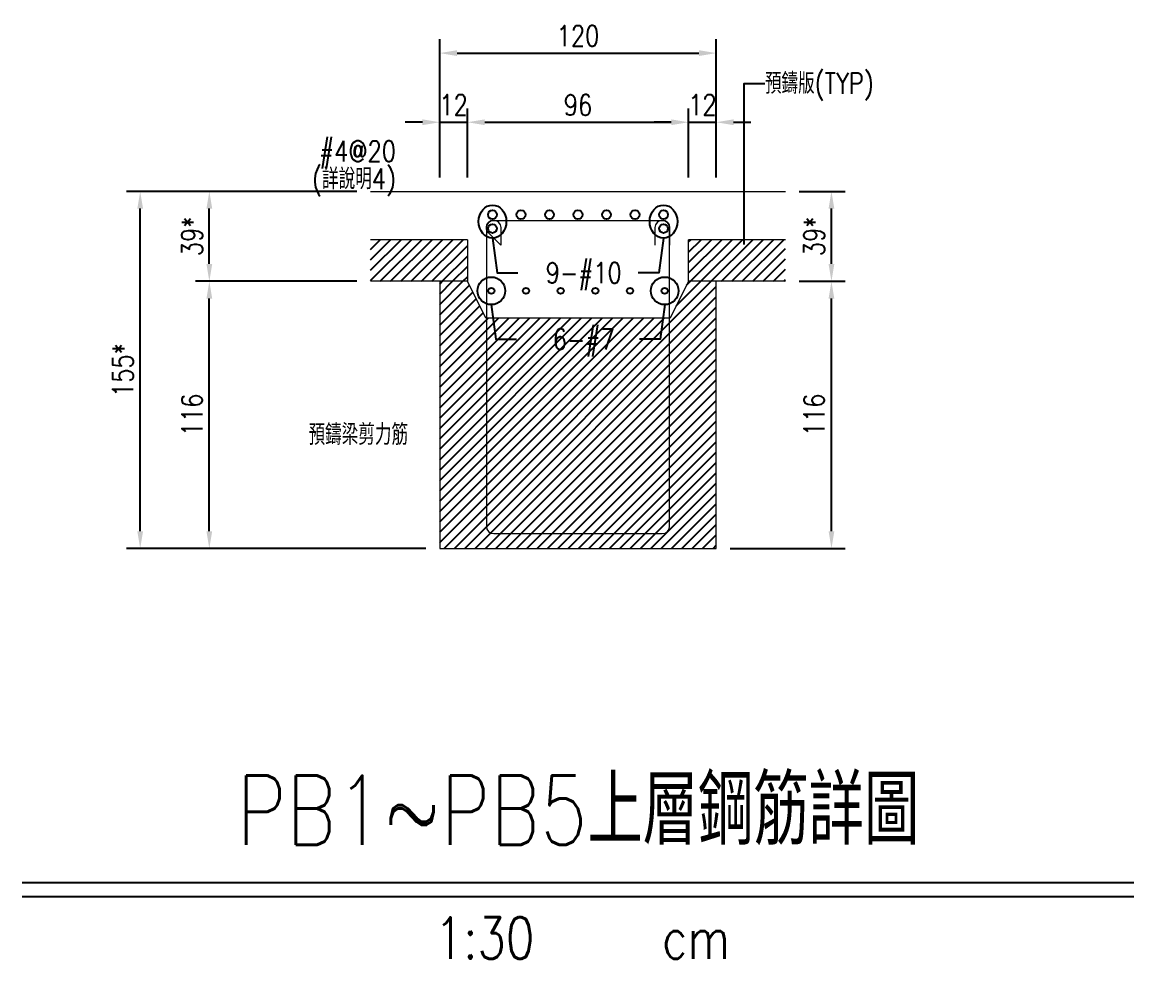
# Model space of a CAD drawing. Extents: x -4754 to 4976, y -23710 to 3841.
# Drawn here: x 4493.4 to 4975.8, y -13138.8 to -12732.4 of the extents above; entities that cross this region are included whole.
import ezdxf
from ezdxf.enums import TextEntityAlignment as Align

# ---------------------------------------------------------------- set-up
doc = ezdxf.new("R2010")
doc.units = 0
doc.header["$LTSCALE"] = 3
doc.layers.get('0').update_dxf_attribs({"linetype": 'CONTINUOUS'})
doc.layers.add('HB_0', color=7, linetype='CONTINUOUS', transparency=0.5)
doc.layers.add('預鑄版_HATCH', color=253, linetype='CONTINUOUS', transparency=0.1)
for name, color, linetype in [('HB_DIM', 1, 'CONTINUOUS'), ('HB_TXT_CTEXT', 2, 'CONTINUOUS'), ('鋼筋', 3, 'CONTINUOUS'), ('預鑄梁_HATCH', 253, 'CONTINUOUS')]:
    doc.layers.add(name, color=color, linetype=linetype)
doc.styles.get("Standard").update_dxf_attribs({"font": 'ROMANS.shx', "width": 0.8, "bigfont": 'chineset.shx'})
doc.dimstyles.new('30', dxfattribs={"dimscale": 3, "dimtxt": 3, "dimasz": 2.5, "dimexe": 2, "dimexo": 2, "dimgap": 1, "dimtad": 1, "dimdsep": 46, "dimtxsty": 'Standard', "dimcen": 0, "dimclrd": 256, "dimclre": 256, "dimclrt": 2, "dimadec": 0, "dimazin": 0, "dimtfac": 1, "dimtix": 1, "dimtmove": 2, "dimatfit": 3, "dimfxl": 1, "dimtolj": 1, "dimtzin": 0, "dimarcsym": 0})

# ---------------------------------------------------------------- blocks, each defined once
blk = doc.blocks.new('title_beam')
at = {"color": 3, "linetype": 'Continuous'}
blk.add_line((-241.2, 0), (241.2, 0), dxfattribs=at)
at = {"color": 1, "linetype": 'Continuous'}
blk.add_line((-241.2, -6), (241.2, -6), dxfattribs=at)
at = {"color": 3, "linetype": 'Continuous', "width": 0.8}
blk.add_attdef('TITLE', text='', height=30, dxfattribs=at).set_placement((0, 33), align=Align.MIDDLE)
at = {"linetype": 'Continuous', "width": 0.8}
blk.add_attdef('SCALE', text='', height=18, dxfattribs=at).set_placement((-40.57, -24), align=Align.MIDDLE)
blk.add_attdef('CM', (36.47, -33.03), '', height=18, dxfattribs=at)
blk = doc.blocks.new('C')
at = {"color": 3, "linetype": 'Continuous'}
blk.add_circle((0, 0), 1.2, dxfattribs=at)
blk = doc.blocks.new('*D462')
at = {"layer": 'HB_DIM', "linetype": 'Continuous', "lineweight": -2}
for p, q in [((4638.57, -12805.8), (4538.57, -12805.8)), ((4544.57, -12953.3), (4544.57, -12813.3)), ((4668.57, -12960.8), (4538.57, -12960.8))]:
    blk.add_line(p, q, dxfattribs=at)
at = {"layer": 'HB_DIM'}
for points in [[(4545.82, -12813.3), (4543.32, -12813.3), (4544.57, -12805.8)], [(4543.32, -12953.3), (4545.82, -12953.3), (4544.57, -12960.8)]]:
    blk.add_solid(points, dxfattribs=at)
at = {"layer": 'HB_DIM', "color": 2, "linetype": 'Continuous', "insert": (4537.07, -12883.3), "char_height": 9, "attachment_point": 5, "rotation": 90}
blk.add_mtext('\\A1;155*', dxfattribs=at)
blk = doc.blocks.new('*D463')
at = {"layer": 'HB_DIM', "linetype": 'Continuous', "lineweight": -2}
for p, q in [((4638.57, -12844.8), (4568.57, -12844.8)), ((4574.57, -12953.3), (4574.57, -12852.3)), ((4668.57, -12960.8), (4568.57, -12960.8))]:
    blk.add_line(p, q, dxfattribs=at)
at = {"layer": 'HB_DIM'}
for points in [[(4575.82, -12852.3), (4573.32, -12852.3), (4574.57, -12844.8)], [(4573.32, -12953.3), (4575.82, -12953.3), (4574.57, -12960.8)]]:
    blk.add_solid(points, dxfattribs=at)
at = {"layer": 'HB_DIM', "color": 2, "linetype": 'Continuous', "insert": (4567.07, -12902.8), "char_height": 9, "attachment_point": 5, "rotation": 90}
blk.add_mtext('\\A1;116', dxfattribs=at)
blk = doc.blocks.new('*D464')
at = {"layer": 'HB_DIM', "linetype": 'Continuous', "lineweight": -2}
for p, q in [((4638.57, -12805.8), (4568.57, -12805.8)), ((4574.57, -12837.3), (4574.57, -12813.3)), ((4638.57, -12844.8), (4568.57, -12844.8))]:
    blk.add_line(p, q, dxfattribs=at)
at = {"layer": 'HB_DIM'}
for points in [[(4575.82, -12813.3), (4573.32, -12813.3), (4574.57, -12805.8)], [(4573.32, -12837.3), (4575.82, -12837.3), (4574.57, -12844.8)]]:
    blk.add_solid(points, dxfattribs=at)
at = {"layer": 'HB_DIM', "color": 2, "linetype": 'Continuous', "insert": (4567.07, -12825.3), "char_height": 9, "attachment_point": 5, "rotation": 90}
blk.add_mtext('\\A1;39*', dxfattribs=at)
blk = doc.blocks.new('*D465')
at = {"layer": 'HB_DIM', "linetype": 'Continuous', "lineweight": -2}
for p, q in [((4830.57, -12844.8), (4850.57, -12844.8)), ((4844.57, -12953.3), (4844.57, -12852.3)), ((4800.57, -12960.8), (4850.57, -12960.8))]:
    blk.add_line(p, q, dxfattribs=at)
at = {"layer": 'HB_DIM'}
for points in [[(4845.82, -12852.3), (4843.32, -12852.3), (4844.57, -12844.8)], [(4843.32, -12953.3), (4845.82, -12953.3), (4844.57, -12960.8)]]:
    blk.add_solid(points, dxfattribs=at)
at = {"layer": 'HB_DIM', "color": 2, "linetype": 'Continuous', "insert": (4837.07, -12902.8), "char_height": 9, "attachment_point": 5, "rotation": 90}
blk.add_mtext('\\A1;116', dxfattribs=at)
blk = doc.blocks.new('*D466')
at = {"layer": 'HB_DIM', "linetype": 'Continuous', "lineweight": -2}
for p, q in [((4830.57, -12805.8), (4850.57, -12805.8)), ((4844.57, -12837.3), (4844.57, -12813.3)), ((4830.57, -12844.8), (4850.57, -12844.8))]:
    blk.add_line(p, q, dxfattribs=at)
at = {"layer": 'HB_DIM'}
for points in [[(4845.82, -12813.3), (4843.32, -12813.3), (4844.57, -12805.8)], [(4843.32, -12837.3), (4845.82, -12837.3), (4844.57, -12844.8)]]:
    blk.add_solid(points, dxfattribs=at)
at = {"layer": 'HB_DIM', "color": 2, "linetype": 'Continuous', "insert": (4837.07, -12825.3), "char_height": 9, "attachment_point": 5, "rotation": 90}
blk.add_mtext('\\A1;39*', dxfattribs=at)
blk = doc.blocks.new('*D467')
at = {"layer": 'HB_DIM', "linetype": 'Continuous', "lineweight": -2}
for p, q in [((4674.57, -12799.8), (4674.57, -12739.8)), ((4794.57, -12799.8), (4794.57, -12739.8)), ((4682.07, -12745.8), (4787.07, -12745.8))]:
    blk.add_line(p, q, dxfattribs=at)
at = {"layer": 'HB_DIM'}
for points in [[(4682.07, -12744.55), (4682.07, -12747.05), (4674.57, -12745.8)], [(4787.07, -12747.05), (4787.07, -12744.55), (4794.57, -12745.8)]]:
    blk.add_solid(points, dxfattribs=at)
at = {"layer": 'HB_DIM', "color": 2, "linetype": 'Continuous', "insert": (4734.57, -12738.3), "char_height": 9, "attachment_point": 5, "rotation": 0}
blk.add_mtext('\\A1;120', dxfattribs=at)
blk = doc.blocks.new('*D468')
at = {"layer": 'HB_DIM', "linetype": 'Continuous', "lineweight": -2}
for p, q in [((4674.57, -12799.8), (4674.57, -12769.8)), ((4686.57, -12799.8), (4686.57, -12769.8)), ((4667.07, -12775.8), (4659.57, -12775.8)), ((4674.57, -12775.8), (4686.57, -12775.8)), ((4694.07, -12775.8), (4701.57, -12775.8))]:
    blk.add_line(p, q, dxfattribs=at)
at = {"layer": 'HB_DIM'}
for points in [[(4667.07, -12777.05), (4667.07, -12774.55), (4674.57, -12775.8)], [(4694.07, -12774.55), (4694.07, -12777.05), (4686.57, -12775.8)]]:
    blk.add_solid(points, dxfattribs=at)
at = {"layer": 'HB_DIM', "color": 2, "linetype": 'Continuous', "insert": (4680.57, -12768.3), "char_height": 9, "attachment_point": 5, "rotation": 0}
blk.add_mtext('\\A1;12', dxfattribs=at)
blk = doc.blocks.new('*D469')
at = {"layer": 'HB_DIM', "linetype": 'Continuous', "lineweight": -2}
for p, q in [((4686.57, -12799.8), (4686.57, -12769.8)), ((4782.57, -12799.8), (4782.57, -12769.8)), ((4694.07, -12775.8), (4775.07, -12775.8))]:
    blk.add_line(p, q, dxfattribs=at)
at = {"layer": 'HB_DIM'}
for points in [[(4694.07, -12774.55), (4694.07, -12777.05), (4686.57, -12775.8)], [(4775.07, -12777.05), (4775.07, -12774.55), (4782.57, -12775.8)]]:
    blk.add_solid(points, dxfattribs=at)
at = {"layer": 'HB_DIM', "color": 2, "linetype": 'Continuous', "insert": (4734.57, -12768.3), "char_height": 9, "attachment_point": 5, "rotation": 0}
blk.add_mtext('\\A1;96', dxfattribs=at)
blk = doc.blocks.new('*D470')
at = {"layer": 'HB_DIM', "linetype": 'Continuous', "lineweight": -2}
for p, q in [((4782.57, -12799.8), (4782.57, -12769.8)), ((4794.57, -12799.8), (4794.57, -12769.8)), ((4775.07, -12775.8), (4767.57, -12775.8)), ((4782.57, -12775.8), (4794.57, -12775.8)), ((4802.07, -12775.8), (4809.57, -12775.8))]:
    blk.add_line(p, q, dxfattribs=at)
at = {"layer": 'HB_DIM'}
for points in [[(4775.07, -12777.05), (4775.07, -12774.55), (4782.57, -12775.8)], [(4802.07, -12774.55), (4802.07, -12777.05), (4794.57, -12775.8)]]:
    blk.add_solid(points, dxfattribs=at)
at = {"layer": 'HB_DIM', "color": 2, "linetype": 'Continuous', "insert": (4788.57, -12768.3), "char_height": 9, "attachment_point": 5, "rotation": 0}
blk.add_mtext('\\A1;12', dxfattribs=at)
blk = doc.blocks.new('C_Red')
at = {"color": 1, "linetype": 'Continuous'}
blk.add_circle((0, 0), 1.2, dxfattribs=at)

msp = doc.modelspace()

# ---------------------------------------------------------------- hatches: boundary and pattern name
at = {"layer": '預鑄梁_HATCH', "linetype": 'Continuous'}
h = msp.add_hatch(dxfattribs=at)
h.set_pattern_fill('ANSI31', color=256, style=0)
h.paths.add_polyline_path([(4794.573, -12960.802), (4794.573, -12844.802), (4782.573, -12844.802), (4774.573, -12860.802), (4694.573, -12860.802), (4686.573, -12844.802), (4674.573, -12844.802), (4674.573, -12960.802)], flags=17)
at = {"layer": '預鑄版_HATCH', "linetype": 'Continuous'}
h = msp.add_hatch(dxfattribs=at)
h.set_pattern_fill('ANSI31', color=256, style=0)
h.paths.add_polyline_path([(4644.573, -12844.802), (4686.573, -12844.802), (4686.573, -12826.802), (4644.573, -12826.802)], flags=17)
h = msp.add_hatch(dxfattribs=at)
h.set_pattern_fill('ANSI31', color=256, style=0)
h.paths.add_polyline_path([(4782.573, -12844.802), (4824.573, -12844.802), (4824.573, -12826.802), (4782.573, -12826.802)], flags=17)

# ---------------------------------------------------------------- linework, layer by layer
at = {"layer": 'HB_0', "lineweight": 5}
for p, q in [((4644.573, -12805.802, 455), (4824.573, -12805.802, 455)), ((4686.573, -12826.802), (4644.573, -12826.802)), ((4686.573, -12826.802), (4686.573, -12844.802)), ((4824.573, -12826.802), (4782.573, -12826.802)), ((4782.573, -12844.802), (4782.573, -12826.802)), ((4686.573, -12844.802), (4644.573, -12844.802)), ((4824.573, -12844.802), (4782.573, -12844.802))]:
    msp.add_line(p, q, dxfattribs=at)
msp.add_lwpolyline([(4794.573, -12960.802), (4794.573, -12844.802), (4782.573, -12844.802), (4774.573, -12860.802), (4694.573, -12860.802), (4686.573, -12844.802), (4674.573, -12844.802), (4674.573, -12960.802), (4794.573, -12960.802)], dxfattribs=at)
at = {"layer": 'HB_DIM', "color": 1, "linetype": 'Continuous'}
for points in [[(4806.693, -12828.92), (4806.693, -12758.92), (4815.693, -12758.92)], [(4697.453, -12826.12), (4699.453, -12841.12), (4708.453, -12841.12)], [(4771.693, -12826.12), (4769.693, -12841.12), (4760.693, -12841.12)], [(4696.953, -12854.965), (4698.953, -12869.965), (4707.953, -12869.965)], [(4772.193, -12854.965), (4770.193, -12869.965), (4761.193, -12869.965)]]:
    msp.add_lwpolyline(points, dxfattribs=at)
for points in [[(4734.573, -12818.372, 0, 1.25, 0), (4727.573, -12815.372, 0, 0, 0), (4664.573, -12788.372, 0, 0, 0), (4655.573, -12788.372, 0, 0, 0)], [(4694.828, -12886.344, 0, 1.25, 0), (4689.828, -12891.344, 0, 0, 0), (4669.828, -12911.344, 0, 0, 0), (4660.828, -12911.344, 0, 0, 0)]]:
    msp.add_lwpolyline(points, format="xyseb", dxfattribs=at)
at = {"layer": '鋼筋', "lineweight": 5}
for p, q in [((4694.828, -12821.547, 245), (4694.828, -12951.142, 245)), ((4698.003, -12818.372, 243.73), (4771.143, -12818.372, 243.73)), ((4701.178, -12829.167, 245), (4701.178, -12821.547, 245)), ((4767.968, -12821.547, 245), (4767.968, -12829.167, 245)), ((4774.318, -12821.547, 243.73), (4774.318, -12829.167, 243.73)), ((4774.318, -12951.142, 245), (4774.318, -12821.547, 245)), ((4701.146, -12829.18, 243.73), (4695.758, -12823.792, 243.73)), ((4698.003, -12954.317, 245), (4771.143, -12954.317, 245))]:
    msp.add_line(p, q, dxfattribs=at)
at = {"layer": '鋼筋', "lineweight": 5, "extrusion": (-4.93038e-32, -1.22465e-16, -1)}
msp.add_arc((-4698.003, -12821.547, -243.73), 3.175, 315, 90, dxfattribs=at)
at = {"layer": '鋼筋', "lineweight": 5}
for centre, start, end in [((4698.003, -12821.547, 245), 0, 180), ((4771.143, -12821.547, 245), 0, 180), ((4698.003, -12951.142, 245), 180, 270), ((4771.143, -12951.142, 245), 270, 0)]:
    msp.add_arc(centre, 3.175, start, end, dxfattribs=at)
at = {"layer": '鋼筋', "lineweight": 5, "extrusion": (-2.99911e-32, -1.22465e-16, -1)}
msp.add_arc((-4771.143, -12821.547, -243.73), 3.175, 90, 180, dxfattribs=at)

# ---------------------------------------------------------------- block references
at = {"layer": 'HB_DIM', "linetype": 'Continuous', "xscale": 5, "zscale": 5}
for p, yscale in [((4697.453, -12818.92, 434.561), 6), ((4771.693, -12818.92, 434.561), 6), ((4696.953, -12848.965, 422.47), 5), ((4772.193, -12848.965, 422.47), 5)]:
    msp.add_blockref('C_Red', p, dxfattribs=dict(at, yscale=yscale))
at = {"layer": 'HB_TXT_CTEXT', "linetype": 'Continuous'}
msp.add_blockref('title_beam', (4734.573, -13105.802, 455), dxfattribs=at).add_auto_attribs({'TITLE': 'PB1~PB5上層鋼筋詳圖', 'SCALE': '1:30', 'CM': 'cm'})
at = {"layer": '鋼筋', "linetype": 'Continuous'}
for p, xscale, yscale, zscale in [((4697.453, -12815.905, 434.561), 1.61, 1.61, 1.61), ((4709.827, -12815.905, 434.561), 1.61, 1.61, 1.61), ((4722.2, -12815.905, 434.561), 1.61, 1.61, 1.61), ((4734.573, -12815.905, 434.561), 1.61, 1.61, 1.61), ((4746.947, -12815.905, 434.561), 1.61, 1.61, 1.61), ((4759.32, -12815.905, 434.561), 1.61, 1.61, 1.61), ((4771.693, -12815.905, 434.561), 1.61, 1.61, 1.61), ((4697.453, -12821.935, 428.591), 1.61, 1.61, 1.61), ((4771.693, -12821.935, 428.591), 1.61, 1.61, 1.61), ((4696.953, -12848.965, 422.47), 1.11, 1.11, 1.11), ((4712.001, -12848.965, 422.47), 1.11, 1.11, 1.11), ((4727.049, -12848.965, 422.47), 1.11, 1.11, 1.11), ((4742.097, -12848.965, 422.47), 1.11, 1.11, 1.11), ((4757.145, -12848.965, 422.47), 1.11, 1.11, 1.11), ((4772.193, -12848.965, 422.47), 1.11, 1.11, 1.11)]:
    msp.add_blockref('C', p, dxfattribs=dict(at, xscale=xscale, yscale=yscale, zscale=zscale))

# ---------------------------------------------------------------- texts
at = {"layer": 'HB_TXT_CTEXT', "linetype": 'Continuous', "width": 0.8}
msp.add_text('預鑄版(TYP)', height=9, dxfattribs=at).set_placement((4815.693, -12758.92, 434.561), align=Align.MIDDLE_LEFT)
for s, p in [('#4@20', (4655.573, -12788.372, 243.73)), ('(詳說明4)', (4655.573, -12800.372, 243.73)), ('預鑄梁剪力筋', (4660.828, -12911.344, 245))]:
    msp.add_text(s, height=9, dxfattribs=at).set_placement(p, align=Align.MIDDLE_RIGHT)
for s, p in [(' 9-#10', (4734.573, -12841.12, 434.561)), (' 6-#7', (4734.573, -12869.965, 422.47))]:
    msp.add_text(s, height=9, dxfattribs=at).set_placement(p, align=Align.MIDDLE_CENTER)

# ---------------------------------------------------------------- dimensions: what is measured, and where the dimension line sits
at = {"layer": 'HB_DIM', "linetype": 'Continuous'}
for base, p1, p2, angle, override, picture, middle in [((4794.573, -12745.802), (4674.573, -12805.802, 455), (4794.573, -12805.802, 455), 0, {"dimdec": 0, "dimpost": '<>'}, '*D467', (4734.573, -12738.302)), ((4686.573, -12775.802), (4674.573, -12805.802, 455), (4686.573, -12805.802, 455), 0, {"dimdec": 0, "dimpost": '<>'}, '*D468', (4680.573, -12768.302)), ((4782.573, -12775.802), (4686.573, -12805.802, 455), (4782.573, -12805.802, 455), 0, {"dimdec": 0, "dimpost": '<>'}, '*D469', (4734.573, -12768.302)), ((4794.573, -12775.802), (4782.573, -12805.802, 455), (4794.573, -12805.802, 455), 0, {"dimdec": 0, "dimpost": '<>'}, '*D470', (4788.573, -12768.302)), ((4574.573, -12844.802), (4674.573, -12960.802, 255), (4644.573, -12844.802, 255), 90, {"dimtad": 4, "dimdec": 0, "dimpost": '<>'}, '*D463', (4567.073, -12902.802)), ((4844.573, -12844.802), (4794.573, -12960.802, 255), (4824.573, -12844.802, 255), 90, {"dimtad": 4, "dimdec": 0, "dimpost": '<>'}, '*D465', (4837.073, -12902.802))]:
    dim = msp.add_linear_dim(base=base, p1=p1, p2=p2, angle=angle, dimstyle='30', override=override, dxfattribs=at)
    dim.commit()
    dim.dimension.update_dxf_attribs({"geometry": picture, "text_midpoint": middle})
for base, p1, p2, picture, middle in [((4544.573, -12805.802), (4674.573, -12960.802, 255), (4644.573, -12805.802, 455), '*D462', (4537.073, -12883.302)), ((4574.573, -12805.802), (4644.573, -12844.802, 255), (4644.573, -12805.802, 455), '*D464', (4567.073, -12825.302)), ((4844.573, -12805.802), (4824.573, -12844.802, 255), (4824.573, -12805.802, 455), '*D466', (4837.073, -12825.302))]:
    dim = msp.add_linear_dim(base=base, p1=p1, p2=p2, angle=90, text='<>*', dimstyle='30', override={"dimtad": 4, "dimdec": 0, "dimpost": '<>'}, dxfattribs=at)
    dim.commit()
    dim.dimension.update_dxf_attribs({"geometry": picture, "text_midpoint": middle})

doc.saveas('drawing.dxf')
